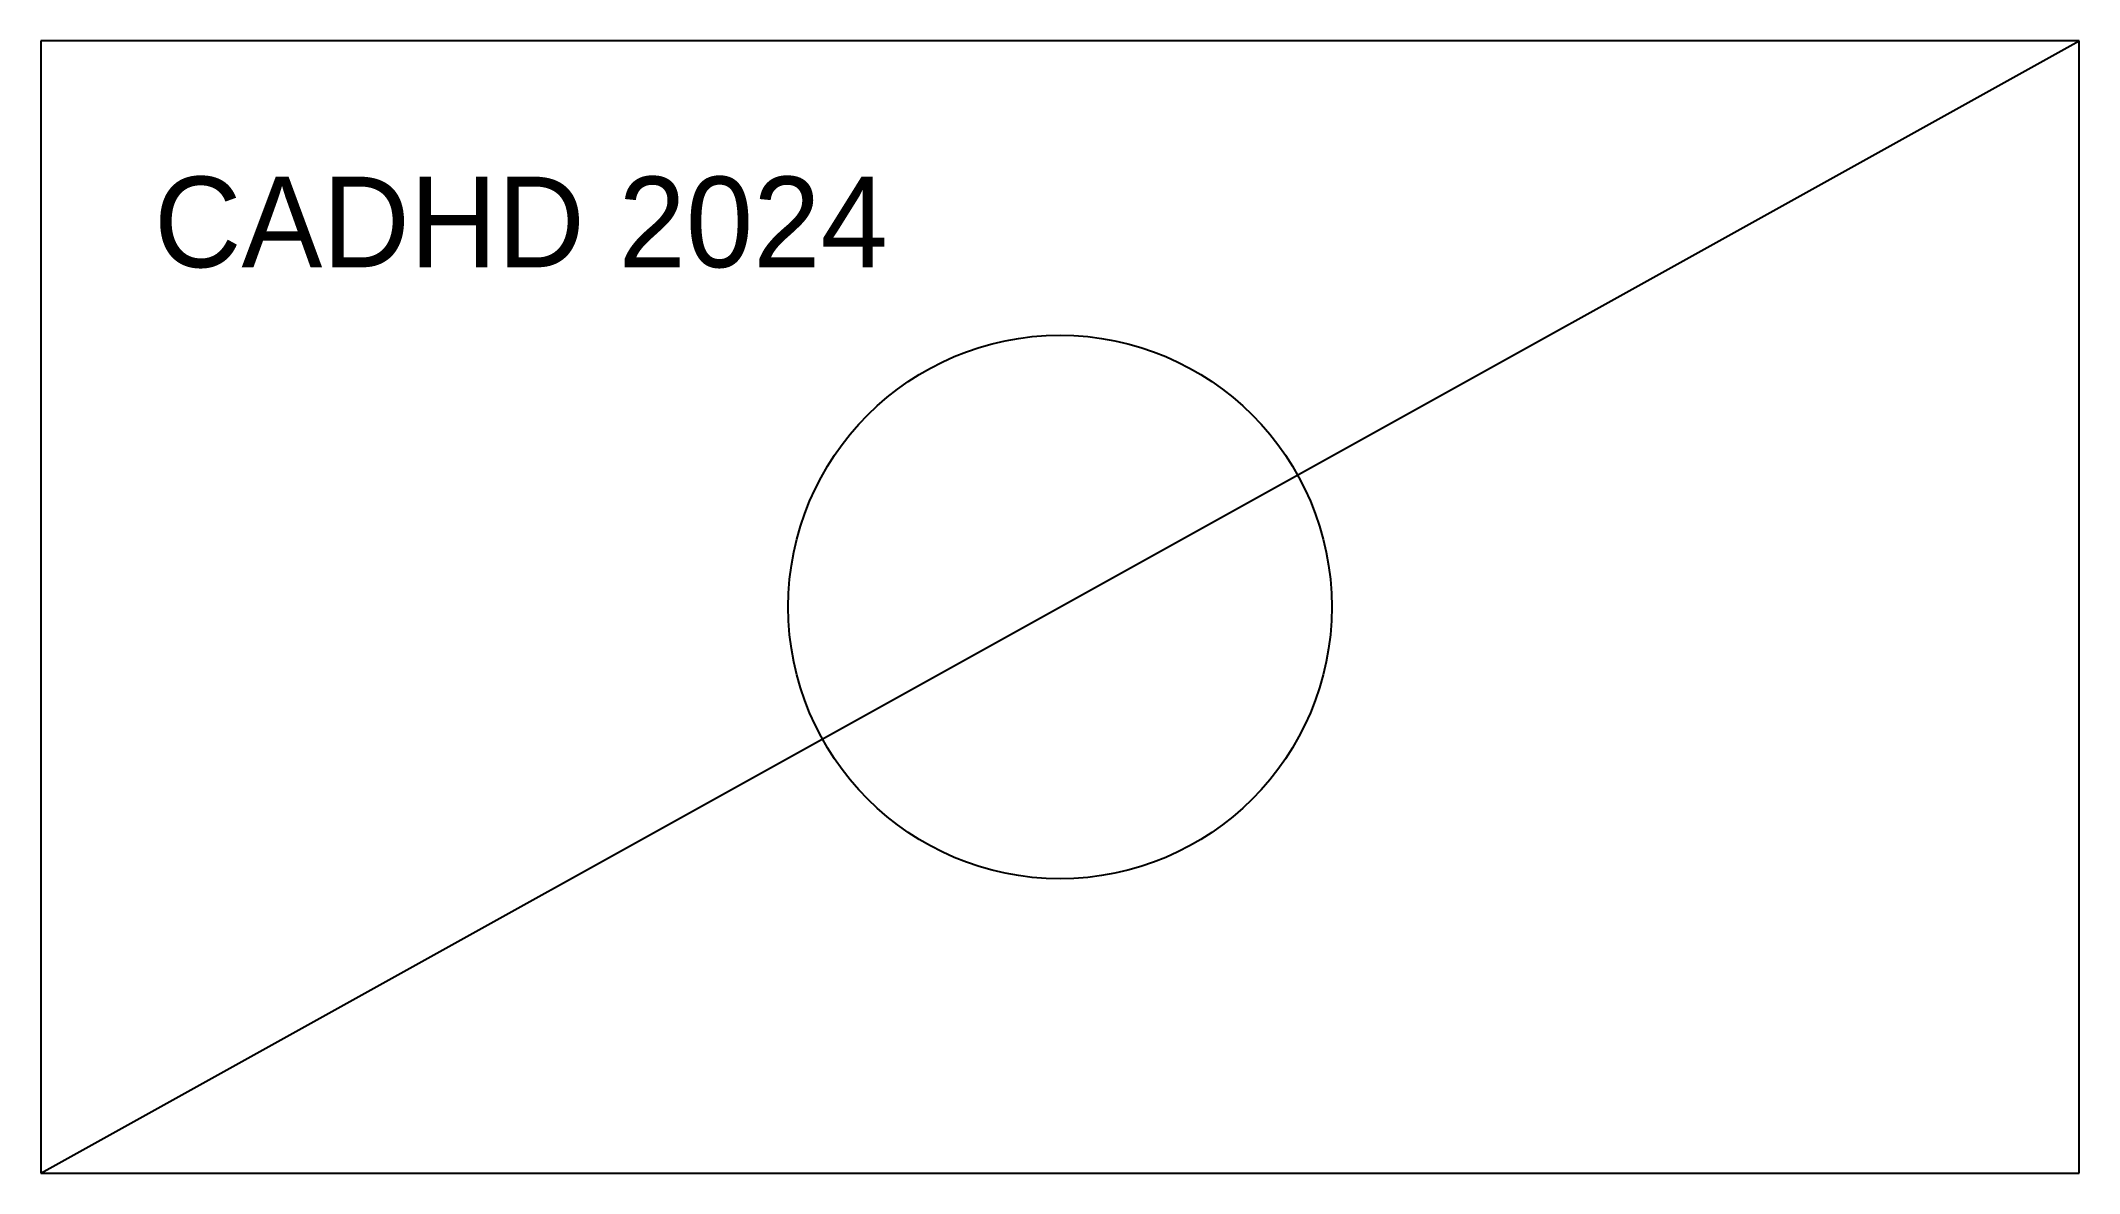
# Model space of a CAD drawing. Extents: x 5 to 95, y 5 to 55.
import ezdxf

# ---------------------------------------------------------------- set-up
doc = ezdxf.new("R2010")
doc.units = 0

msp = doc.modelspace()

# ---------------------------------------------------------------- linework, layer by layer
at = {"color": 1}
for p, q in [((95, 55), (5, 55)), ((5, 55), (5, 5)), ((95, 5), (95, 55)), ((5, 5), (95, 5))]:
    msp.add_line(p, q, dxfattribs=at)
at = {"color": 3}
msp.add_line((5, 5), (95, 55), dxfattribs=at)
at = {"color": 5}
msp.add_circle((50, 30), 12, dxfattribs=at)

# ---------------------------------------------------------------- texts
at = {"color": 2}
msp.add_text('CADHD 2024', height=4, dxfattribs=at).set_placement((10, 45))

doc.saveas('drawing.dxf')
